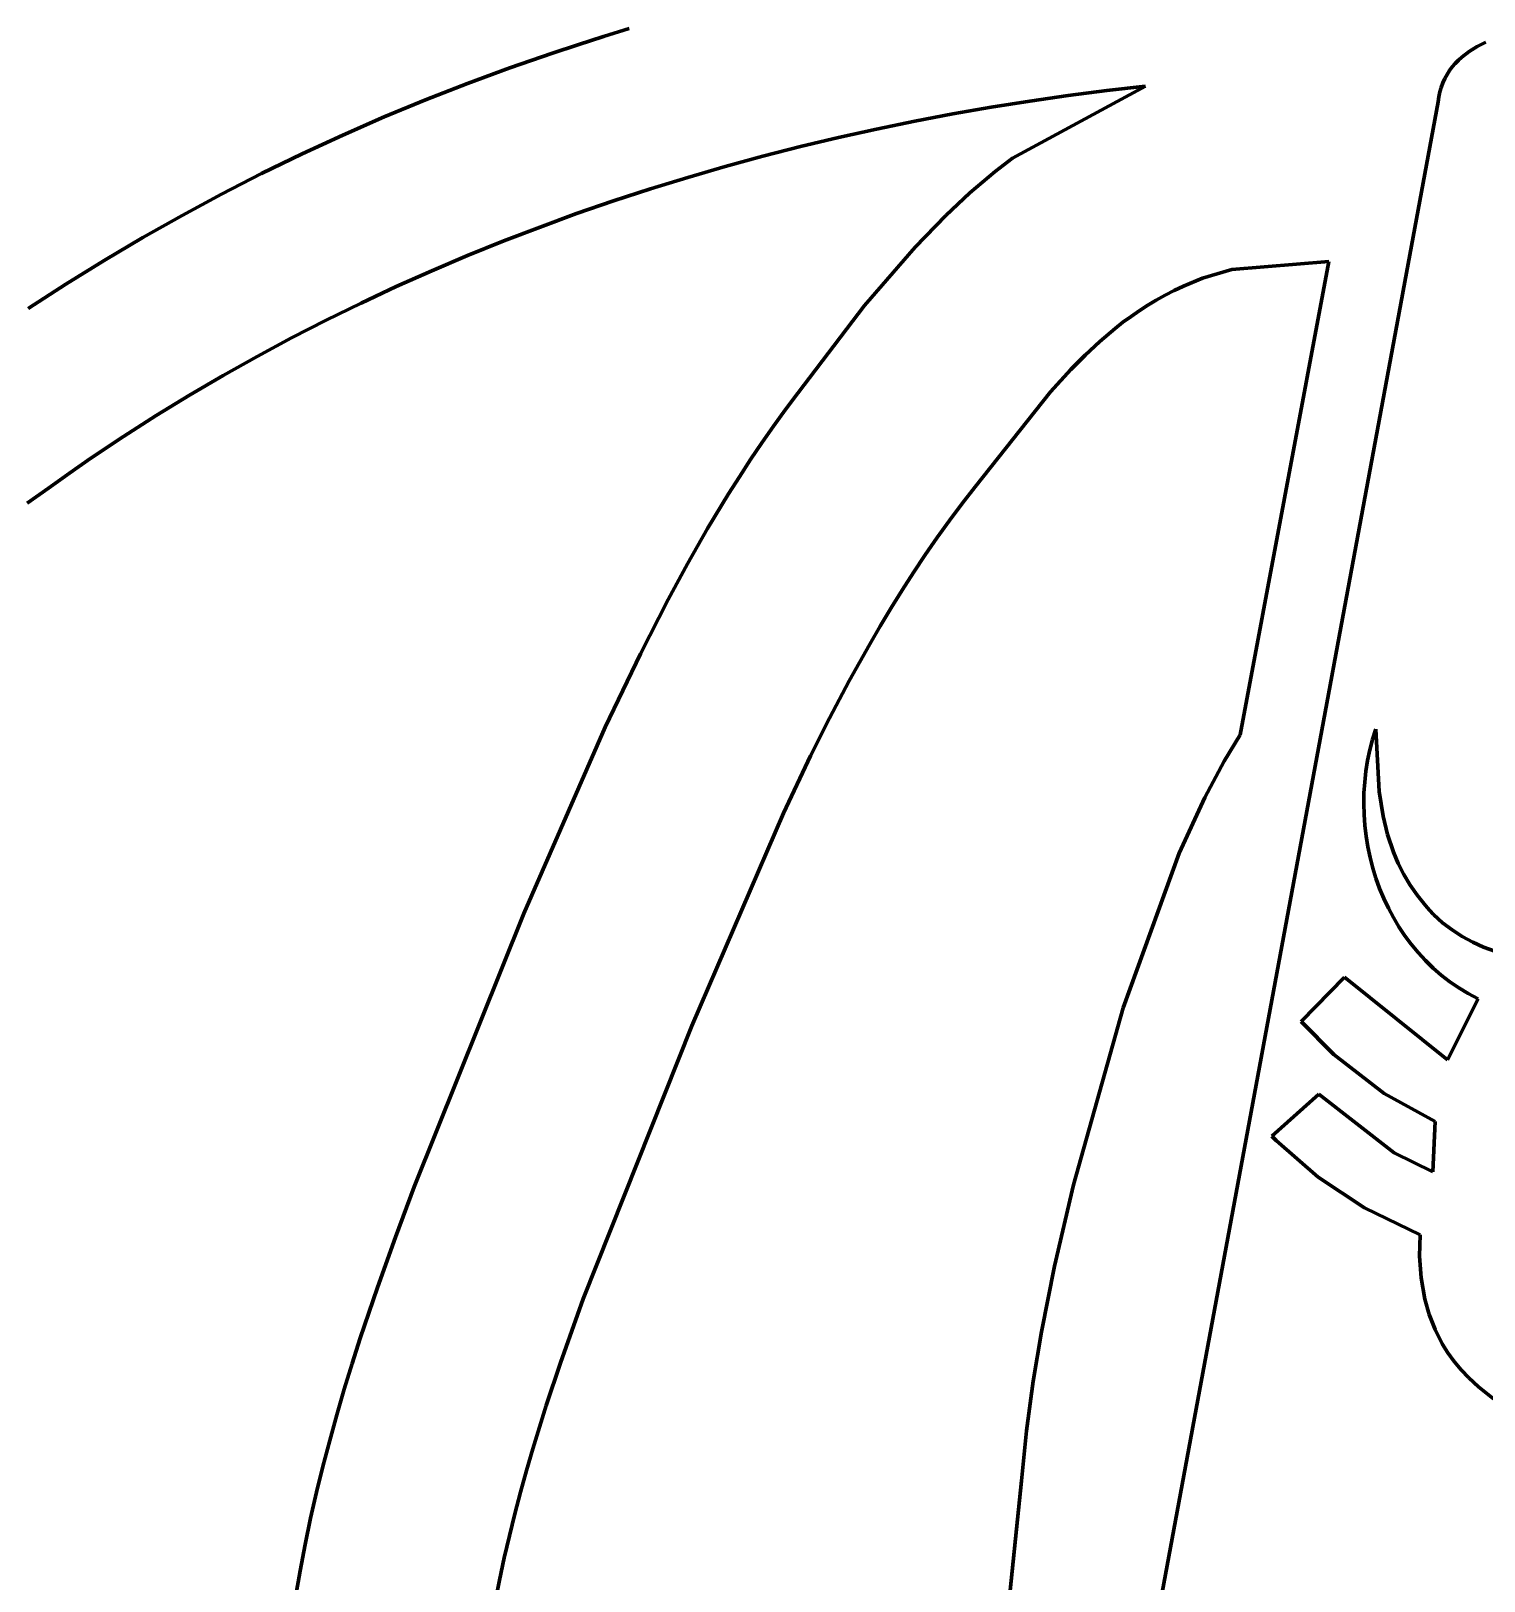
# Model space of a CAD drawing. Header units: millimetres. Extents: x 0 to 17.8, y 0 to 10.
# Drawn here: x 6.187 to 7.891, y 4.202 to 6.02 of the extents above; entities that cross this region are included whole.
import ezdxf

# ---------------------------------------------------------------- set-up
doc = ezdxf.new("R2010")
doc.units = ezdxf.units.MM
doc.layers.add('color#010101ff', color=7, linetype='CONTINUOUS', lineweight=100)
doc.layers.add('color#ffffffff', color=7, linetype='CONTINUOUS', lineweight=100)

msp = doc.modelspace()

# ---------------------------------------------------------------- linework, layer by layer
at = {"layer": 'color#010101ff'}
for p, q in [((6.858, 6.0136), (6.8881, 6.023)), ((6.7982, 5.994), (6.8281, 6.004)), ((6.8281, 6.004), (6.858, 6.0136)), ((7.8828, 6.0019), (7.8734, 5.9962)), ((7.8928, 6.0068), (7.8828, 6.0019)), ((6.7483, 5.9769), (6.7982, 5.994)), ((7.857, 5.982), (7.8536, 5.9779)), ((7.8608, 5.9859), (7.857, 5.982)), ((7.8647, 5.9895), (7.8608, 5.9859)), ((7.8734, 5.9962), (7.8647, 5.9895)), ((6.6987, 5.9587), (6.7483, 5.9769)), ((7.8449, 5.9643), (7.8426, 5.9593)), ((7.8475, 5.969), (7.8449, 5.9643)), ((7.8504, 5.9736), (7.8475, 5.969)), ((7.8536, 5.9779), (7.8504, 5.9736)), ((6.6495, 5.9395), (6.6987, 5.9587)), ((7.338, 5.8711), (7.4939, 5.9553)), ((7.4033, 5.9444), (7.3581, 5.9379)), ((7.4486, 5.9502), (7.4033, 5.9444)), ((7.4939, 5.9553), (7.4486, 5.9502)), ((7.8391, 5.9486), (7.838, 5.9429)), ((7.8407, 5.954), (7.8391, 5.9486)), ((7.8426, 5.9593), (7.8407, 5.954)), ((6.6008, 5.9193), (6.6495, 5.9395)), ((7.313, 5.9307), (7.268, 5.9228)), ((7.3581, 5.9379), (7.313, 5.9307)), ((7.8372, 5.937), (7.4368, 3.7765)), ((7.838, 5.9429), (7.8372, 5.937)), ((6.5525, 5.8981), (6.6008, 5.9193)), ((7.2231, 5.9143), (7.1783, 5.9051)), ((7.268, 5.9228), (7.2231, 5.9143)), ((6.5046, 5.876), (6.5525, 5.8981)), ((7.1337, 5.8951), (7.0892, 5.8845)), ((7.1783, 5.9051), (7.1337, 5.8951)), ((6.4572, 5.8528), (6.5046, 5.876)), ((7.0449, 5.8732), (7.0008, 5.8612)), ((7.0892, 5.8845), (7.0449, 5.8732)), ((7.0008, 5.8612), (6.957, 5.8484)), ((7.2879, 5.8301), (7.3175, 5.8552)), ((7.3175, 5.8552), (7.338, 5.8711)), ((6.4103, 5.8288), (6.4572, 5.8528)), ((6.9133, 5.8349), (6.8699, 5.8208)), ((6.957, 5.8484), (6.9133, 5.8349)), ((6.3639, 5.8037), (6.4103, 5.8288)), ((6.8699, 5.8208), (6.8267, 5.8059)), ((7.2595, 5.8037), (7.2879, 5.8301)), ((6.318, 5.7778), (6.3639, 5.8037)), ((6.8267, 5.8059), (6.7838, 5.7902)), ((7.2235, 5.7667), (7.2595, 5.8037)), ((6.7838, 5.7902), (6.7412, 5.7739)), ((6.2726, 5.751), (6.318, 5.7778)), ((6.7412, 5.7739), (6.6988, 5.7568)), ((7.1643, 5.6981), (7.2235, 5.7667)), ((6.2277, 5.7233), (6.2726, 5.751)), ((6.6988, 5.7568), (6.6568, 5.7389)), ((7.7089, 5.7498), (7.5952, 5.7402)), ((7.6049, 5.1947), (7.7089, 5.7498)), ((6.6568, 5.7389), (6.6151, 5.7204)), ((7.5606, 5.7302), (7.5384, 5.7208)), ((7.5952, 5.7402), (7.5606, 5.7302)), ((6.1834, 5.6947), (6.2277, 5.7233)), ((6.6151, 5.7204), (6.5738, 5.701)), ((7.5169, 5.7103), (7.5065, 5.7046)), ((7.5275, 5.7158), (7.5169, 5.7103)), ((7.5384, 5.7208), (7.5275, 5.7158)), ((6.5738, 5.701), (6.5328, 5.681)), ((7.0859, 5.5953), (7.1643, 5.6981)), ((7.4865, 5.6921), (7.4768, 5.6854)), ((7.4964, 5.6985), (7.4865, 5.6921)), ((7.5065, 5.7046), (7.4964, 5.6985)), ((6.5328, 5.681), (6.4922, 5.6601)), ((7.4674, 5.6785), (7.4581, 5.6712)), ((7.4768, 5.6854), (7.4674, 5.6785)), ((6.4922, 5.6601), (6.452, 5.6385)), ((7.4401, 5.6561), (7.4229, 5.64)), ((7.4581, 5.6712), (7.4401, 5.6561)), ((6.452, 5.6385), (6.4121, 5.6162)), ((7.4229, 5.64), (7.4062, 5.6232)), ((7.4062, 5.6232), (7.3823, 5.5969)), ((6.4121, 5.6162), (6.3727, 5.593)), ((6.3727, 5.593), (6.3337, 5.5691)), ((7.0716, 5.5761), (7.0859, 5.5953)), ((7.3823, 5.5969), (7.294, 5.4856)), ((6.3337, 5.5691), (6.2952, 5.5445)), ((7.0576, 5.5567), (7.0716, 5.5761)), ((6.2952, 5.5445), (6.2571, 5.519)), ((7.044, 5.5372), (7.0576, 5.5567)), ((7.0307, 5.5174), (7.044, 5.5372)), ((6.2571, 5.519), (6.232, 5.5017)), ((7.0176, 5.4974), (7.0307, 5.5174)), ((6.232, 5.5017), (6.2071, 5.4841)), ((7.0049, 5.4773), (7.0176, 5.4974)), ((6.2071, 5.4841), (6.1824, 5.4662)), ((6.9803, 5.4366), (7.0049, 5.4773)), ((7.294, 5.4856), (7.2788, 5.466)), ((7.2788, 5.466), (7.264, 5.4461)), ((6.9566, 5.3952), (6.9803, 5.4366)), ((7.264, 5.4461), (7.2496, 5.426)), ((7.2496, 5.426), (7.2356, 5.4057)), ((7.2356, 5.4057), (7.2219, 5.3852)), ((6.9339, 5.3533), (6.9566, 5.3952)), ((7.2219, 5.3852), (7.2085, 5.3644)), ((7.2085, 5.3644), (7.1955, 5.3435)), ((6.9014, 5.2897), (6.9339, 5.3533)), ((7.1955, 5.3435), (7.1828, 5.3223)), ((7.1828, 5.3223), (7.1704, 5.301)), ((6.8603, 5.2035), (6.9014, 5.2897)), ((7.1704, 5.301), (7.1463, 5.2579)), ((7.1463, 5.2579), (7.1233, 5.2143)), ((6.7648, 4.9851), (6.8603, 5.2035)), ((7.1233, 5.2143), (7.1011, 5.1701)), ((7.7602, 5.1893), (7.764, 5.2014)), ((7.764, 5.2014), (7.7677, 5.1282)), ((7.5862, 5.1637), (7.6049, 5.1947)), ((7.7569, 5.177), (7.7602, 5.1893)), ((7.1011, 5.1701), (7.0694, 5.103)), ((7.5634, 5.1213), (7.5862, 5.1637)), ((7.7523, 5.152), (7.7543, 5.1645)), ((7.7543, 5.1645), (7.7569, 5.177)), ((7.7509, 5.1393), (7.7523, 5.152)), ((7.7498, 5.1139), (7.75, 5.1266)), ((7.75, 5.1266), (7.7509, 5.1393)), ((7.7677, 5.1282), (7.7724, 5.0992)), ((7.5332, 5.0558), (7.5634, 5.1213)), ((7.7501, 5.1011), (7.7498, 5.1139)), ((7.0694, 5.103), (6.9617, 4.8534)), ((7.751, 5.0884), (7.7501, 5.1011)), ((7.7724, 5.0992), (7.7776, 5.0779)), ((7.7525, 5.0758), (7.751, 5.0884)), ((7.7545, 5.0633), (7.7525, 5.0758)), ((7.7776, 5.0779), (7.7846, 5.0572)), ((7.4677, 4.8746), (7.5332, 5.0558)), ((7.7572, 5.0508), (7.7545, 5.0633)), ((7.7846, 5.0572), (7.7902, 5.0438)), ((7.7603, 5.0385), (7.7572, 5.0508)), ((7.7641, 5.0264), (7.7603, 5.0385)), ((7.7902, 5.0438), (7.7968, 5.0308)), ((7.7684, 5.0145), (7.7641, 5.0264)), ((7.7968, 5.0308), (7.8043, 5.0182)), ((7.8043, 5.0182), (7.8129, 5.0061)), ((7.7732, 5.0029), (7.7684, 5.0145)), ((7.7786, 4.9914), (7.7732, 5.0029)), ((7.8129, 5.0061), (7.8176, 5.0003)), ((7.8176, 5.0003), (7.8221, 4.9945)), ((6.6363, 4.6645), (6.7648, 4.9851)), ((7.7845, 4.9803), (7.7786, 4.9914)), ((7.8221, 4.9945), (7.8268, 4.9891)), ((7.8268, 4.9891), (7.8317, 4.9839)), ((7.8317, 4.9839), (7.8369, 4.979)), ((7.7909, 4.9695), (7.7845, 4.9803)), ((7.7979, 4.959), (7.7909, 4.9695)), ((7.8369, 4.979), (7.8422, 4.9743)), ((7.8422, 4.9743), (7.8533, 4.9658)), ((7.8533, 4.9658), (7.8651, 4.9582)), ((7.8054, 4.949), (7.7979, 4.959)), ((7.8135, 4.9393), (7.8054, 4.949)), ((7.8651, 4.9582), (7.8775, 4.9516)), ((7.8775, 4.9516), (7.8903, 4.9457)), ((7.8903, 4.9457), (7.9103, 4.9385)), ((7.822, 4.93), (7.8135, 4.9393)), ((7.8311, 4.9212), (7.822, 4.93)), ((7.6763, 4.8583), (7.7272, 4.9103)), ((7.7272, 4.9103), (7.8479, 4.8136)), ((7.8406, 4.9129), (7.8311, 4.9212)), ((7.8507, 4.9051), (7.8406, 4.9129)), ((7.8613, 4.8979), (7.8507, 4.9051)), ((7.8724, 4.8912), (7.8613, 4.8979)), ((7.884, 4.8852), (7.8724, 4.8912)), ((7.4093, 4.667), (7.4677, 4.8746)), ((7.8479, 4.8136), (7.884, 4.8852)), ((6.9617, 4.8534), (6.8345, 4.5331)), ((7.7146, 4.8196), (7.6763, 4.8583)), ((7.7738, 4.774), (7.7146, 4.8196)), ((7.6419, 4.7241), (7.6969, 4.7732)), ((7.6969, 4.7732), (7.7855, 4.7045)), ((7.8335, 4.7413), (7.7738, 4.774)), ((7.8309, 4.6821), (7.8335, 4.7413)), ((7.647, 4.719), (7.6419, 4.7241)), ((7.6963, 4.676), (7.647, 4.719)), ((7.7855, 4.7045), (7.8309, 4.6821)), ((7.7507, 4.64), (7.6963, 4.676)), ((6.6142, 4.6057), (6.6363, 4.6645)), ((7.387, 4.5715), (7.4093, 4.667)), ((7.8161, 4.6084), (7.7507, 4.64)), ((6.593, 4.5466), (6.6142, 4.6057)), ((7.8153, 4.5831), (7.8161, 4.6084)), ((7.8171, 4.5579), (7.8153, 4.5831)), ((7.3718, 4.4946), (7.387, 4.5715)), ((6.5828, 4.5169), (6.593, 4.5466)), ((7.8215, 4.533), (7.8171, 4.5579)), ((6.8345, 4.5331), (6.8077, 4.4583)), ((7.8266, 4.5149), (7.8215, 4.533)), ((6.5729, 4.4872), (6.5828, 4.5169)), ((7.8334, 4.4973), (7.8266, 4.5149)), ((7.3622, 4.4367), (7.3718, 4.4946)), ((7.8418, 4.4805), (7.8334, 4.4973)), ((6.5634, 4.4573), (6.5729, 4.4872)), ((7.8484, 4.4698), (7.8418, 4.4805)), ((6.5542, 4.4274), (6.5634, 4.4573)), ((6.8077, 4.4583), (6.7909, 4.408)), ((7.8558, 4.4596), (7.8484, 4.4698)), ((7.864, 4.4499), (7.8558, 4.4596)), ((7.3543, 4.3784), (7.3622, 4.4367)), ((7.8729, 4.4407), (7.864, 4.4499)), ((7.8842, 4.4302), (7.8729, 4.4407)), ((6.5454, 4.3973), (6.5542, 4.4274)), ((7.9021, 4.4159), (7.8842, 4.4302)), ((6.7909, 4.408), (6.7753, 4.3575)), ((6.5371, 4.3671), (6.5454, 4.3973)), ((6.5291, 4.3368), (6.5371, 4.3671)), ((7.3483, 4.3199), (7.3543, 4.3784)), ((6.7753, 4.3575), (6.7679, 4.3321)), ((6.5217, 4.3064), (6.5291, 4.3368)), ((6.7679, 4.3321), (6.7608, 4.3066)), ((7.3211, 4.0532), (7.3483, 4.3199)), ((6.5147, 4.2759), (6.5217, 4.3064)), ((6.7608, 4.3066), (6.7541, 4.281)), ((6.5083, 4.2452), (6.5147, 4.2759)), ((6.7541, 4.281), (6.7478, 4.2553)), ((6.7478, 4.2553), (6.7418, 4.2294)), ((6.5024, 4.2143), (6.5083, 4.2452)), ((6.7418, 4.2294), (6.7363, 4.2035)), ((6.497, 4.1834), (6.5024, 4.2143)), ((6.7363, 4.2035), (6.7312, 4.1775))]:
    msp.add_line(p, q, dxfattribs=at)
at = {"layer": 'color#ffffffff'}
for p, q in [((6.8881, 6.023), (6.858, 6.0136)), ((6.8281, 6.004), (6.7982, 5.994)), ((6.858, 6.0136), (6.8281, 6.004)), ((7.8734, 5.9962), (7.8828, 6.0019)), ((7.8828, 6.0019), (7.8928, 6.0068)), ((6.7982, 5.994), (6.7483, 5.9769)), ((7.8536, 5.9779), (7.857, 5.982)), ((7.857, 5.982), (7.8608, 5.9859)), ((7.8608, 5.9859), (7.8647, 5.9895)), ((7.8647, 5.9895), (7.8734, 5.9962)), ((6.7483, 5.9769), (6.6987, 5.9587)), ((7.8426, 5.9593), (7.8449, 5.9643)), ((7.8449, 5.9643), (7.8475, 5.969)), ((7.8475, 5.969), (7.8504, 5.9736)), ((7.8504, 5.9736), (7.8536, 5.9779)), ((6.6987, 5.9587), (6.6495, 5.9395)), ((7.4939, 5.9553), (7.338, 5.8711)), ((7.3581, 5.9379), (7.4033, 5.9444)), ((7.4033, 5.9444), (7.4486, 5.9502)), ((7.4486, 5.9502), (7.4939, 5.9553)), ((7.838, 5.9429), (7.8391, 5.9486)), ((7.8391, 5.9486), (7.8407, 5.954)), ((7.8407, 5.954), (7.8426, 5.9593)), ((6.6495, 5.9395), (6.6008, 5.9193)), ((7.268, 5.9228), (7.313, 5.9307)), ((7.313, 5.9307), (7.3581, 5.9379)), ((7.4368, 3.7765), (7.8372, 5.937)), ((7.8372, 5.937), (7.838, 5.9429)), ((6.6008, 5.9193), (6.5525, 5.8981)), ((7.1783, 5.9051), (7.2231, 5.9143)), ((7.2231, 5.9143), (7.268, 5.9228)), ((6.5525, 5.8981), (6.5046, 5.876)), ((7.0892, 5.8845), (7.1337, 5.8951)), ((7.1337, 5.8951), (7.1783, 5.9051)), ((6.5046, 5.876), (6.4572, 5.8528)), ((7.0008, 5.8612), (7.0449, 5.8732)), ((7.0449, 5.8732), (7.0892, 5.8845)), ((6.957, 5.8484), (7.0008, 5.8612)), ((7.3175, 5.8552), (7.2879, 5.8301)), ((7.338, 5.8711), (7.3175, 5.8552)), ((6.4572, 5.8528), (6.4103, 5.8288)), ((6.8699, 5.8208), (6.9133, 5.8349)), ((6.9133, 5.8349), (6.957, 5.8484)), ((6.4103, 5.8288), (6.3639, 5.8037)), ((6.8267, 5.8059), (6.8699, 5.8208)), ((7.2879, 5.8301), (7.2595, 5.8037)), ((6.3639, 5.8037), (6.318, 5.7778)), ((6.7838, 5.7902), (6.8267, 5.8059)), ((7.2595, 5.8037), (7.2235, 5.7667)), ((6.7412, 5.7739), (6.7838, 5.7902)), ((6.318, 5.7778), (6.2726, 5.751)), ((6.6988, 5.7568), (6.7412, 5.7739)), ((7.2235, 5.7667), (7.1643, 5.6981)), ((6.2726, 5.751), (6.2277, 5.7233)), ((6.6568, 5.7389), (6.6988, 5.7568)), ((7.5952, 5.7402), (7.7089, 5.7498)), ((7.7089, 5.7498), (7.6049, 5.1947)), ((6.6151, 5.7204), (6.6568, 5.7389)), ((7.5384, 5.7208), (7.5606, 5.7302)), ((7.5606, 5.7302), (7.5952, 5.7402)), ((6.2277, 5.7233), (6.1834, 5.6947)), ((6.5738, 5.701), (6.6151, 5.7204)), ((7.5065, 5.7046), (7.5169, 5.7103)), ((7.5169, 5.7103), (7.5275, 5.7158)), ((7.5275, 5.7158), (7.5384, 5.7208)), ((6.5328, 5.681), (6.5738, 5.701)), ((7.1643, 5.6981), (7.0859, 5.5953)), ((7.4768, 5.6854), (7.4865, 5.6921)), ((7.4865, 5.6921), (7.4964, 5.6985)), ((7.4964, 5.6985), (7.5065, 5.7046)), ((6.4922, 5.6601), (6.5328, 5.681)), ((7.4581, 5.6712), (7.4674, 5.6785)), ((7.4674, 5.6785), (7.4768, 5.6854)), ((6.452, 5.6385), (6.4922, 5.6601)), ((7.4229, 5.64), (7.4401, 5.6561)), ((7.4401, 5.6561), (7.4581, 5.6712)), ((6.4121, 5.6162), (6.452, 5.6385)), ((7.4062, 5.6232), (7.4229, 5.64)), ((7.3823, 5.5969), (7.4062, 5.6232)), ((6.3727, 5.593), (6.4121, 5.6162)), ((6.3337, 5.5691), (6.3727, 5.593)), ((7.0859, 5.5953), (7.0716, 5.5761)), ((7.294, 5.4856), (7.3823, 5.5969)), ((6.2952, 5.5445), (6.3337, 5.5691)), ((7.0716, 5.5761), (7.0576, 5.5567)), ((6.2571, 5.519), (6.2952, 5.5445)), ((7.0576, 5.5567), (7.044, 5.5372)), ((7.044, 5.5372), (7.0307, 5.5174)), ((6.232, 5.5017), (6.2571, 5.519)), ((7.0307, 5.5174), (7.0176, 5.4974)), ((6.2071, 5.4841), (6.232, 5.5017)), ((7.0176, 5.4974), (7.0049, 5.4773)), ((6.1824, 5.4662), (6.2071, 5.4841)), ((7.0049, 5.4773), (6.9803, 5.4366)), ((7.2788, 5.466), (7.294, 5.4856)), ((7.264, 5.4461), (7.2788, 5.466)), ((6.9803, 5.4366), (6.9566, 5.3952)), ((7.2496, 5.426), (7.264, 5.4461)), ((7.2356, 5.4057), (7.2496, 5.426)), ((7.2219, 5.3852), (7.2356, 5.4057)), ((6.9566, 5.3952), (6.9339, 5.3533)), ((7.2085, 5.3644), (7.2219, 5.3852)), ((7.1955, 5.3435), (7.2085, 5.3644)), ((6.9339, 5.3533), (6.9014, 5.2897)), ((7.1828, 5.3223), (7.1955, 5.3435)), ((7.1704, 5.301), (7.1828, 5.3223)), ((6.9014, 5.2897), (6.8603, 5.2035)), ((7.1463, 5.2579), (7.1704, 5.301)), ((7.1233, 5.2143), (7.1463, 5.2579)), ((6.8603, 5.2035), (6.7648, 4.9851)), ((7.1011, 5.1701), (7.1233, 5.2143)), ((7.764, 5.2014), (7.7602, 5.1893)), ((7.7677, 5.1282), (7.764, 5.2014)), ((7.6049, 5.1947), (7.5862, 5.1637)), ((7.7602, 5.1893), (7.7569, 5.177)), ((7.0694, 5.103), (7.1011, 5.1701)), ((7.5862, 5.1637), (7.5634, 5.1213)), ((7.7543, 5.1645), (7.7523, 5.152)), ((7.7569, 5.177), (7.7543, 5.1645)), ((7.7523, 5.152), (7.7509, 5.1393)), ((7.75, 5.1266), (7.7498, 5.1139)), ((7.7509, 5.1393), (7.75, 5.1266)), ((7.7724, 5.0992), (7.7677, 5.1282)), ((7.5634, 5.1213), (7.5332, 5.0558)), ((7.7498, 5.1139), (7.7501, 5.1011)), ((6.9617, 4.8534), (7.0694, 5.103)), ((7.7501, 5.1011), (7.751, 5.0884)), ((7.7776, 5.0779), (7.7724, 5.0992)), ((7.751, 5.0884), (7.7525, 5.0758)), ((7.7525, 5.0758), (7.7545, 5.0633)), ((7.7846, 5.0572), (7.7776, 5.0779)), ((7.5332, 5.0558), (7.4677, 4.8746)), ((7.7545, 5.0633), (7.7572, 5.0508)), ((7.7902, 5.0438), (7.7846, 5.0572)), ((7.7572, 5.0508), (7.7603, 5.0385)), ((7.7603, 5.0385), (7.7641, 5.0264)), ((7.7968, 5.0308), (7.7902, 5.0438)), ((7.7641, 5.0264), (7.7684, 5.0145)), ((7.8043, 5.0182), (7.7968, 5.0308)), ((7.8129, 5.0061), (7.8043, 5.0182)), ((7.7684, 5.0145), (7.7732, 5.0029)), ((7.7732, 5.0029), (7.7786, 4.9914)), ((7.8176, 5.0003), (7.8129, 5.0061)), ((7.8221, 4.9945), (7.8176, 5.0003)), ((6.7648, 4.9851), (6.6363, 4.6645)), ((7.7786, 4.9914), (7.7845, 4.9803)), ((7.8268, 4.9891), (7.8221, 4.9945)), ((7.8317, 4.9839), (7.8268, 4.9891)), ((7.8369, 4.979), (7.8317, 4.9839)), ((7.7845, 4.9803), (7.7909, 4.9695)), ((7.7909, 4.9695), (7.7979, 4.959)), ((7.8422, 4.9743), (7.8369, 4.979)), ((7.8533, 4.9658), (7.8422, 4.9743)), ((7.8651, 4.9582), (7.8533, 4.9658)), ((7.7979, 4.959), (7.8054, 4.949)), ((7.8054, 4.949), (7.8135, 4.9393)), ((7.8775, 4.9516), (7.8651, 4.9582)), ((7.8903, 4.9457), (7.8775, 4.9516)), ((7.9103, 4.9385), (7.8903, 4.9457)), ((7.8135, 4.9393), (7.822, 4.93)), ((7.822, 4.93), (7.8311, 4.9212)), ((7.7272, 4.9103), (7.6763, 4.8583)), ((7.8479, 4.8136), (7.7272, 4.9103)), ((7.8311, 4.9212), (7.8406, 4.9129)), ((7.8406, 4.9129), (7.8507, 4.9051)), ((7.8507, 4.9051), (7.8613, 4.8979)), ((7.8613, 4.8979), (7.8724, 4.8912)), ((7.8724, 4.8912), (7.884, 4.8852)), ((7.4677, 4.8746), (7.4093, 4.667)), ((7.884, 4.8852), (7.8479, 4.8136)), ((6.8345, 4.5331), (6.9617, 4.8534)), ((7.6763, 4.8583), (7.7146, 4.8196)), ((7.7146, 4.8196), (7.7738, 4.774)), ((7.6969, 4.7732), (7.6419, 4.7241)), ((7.7855, 4.7045), (7.6969, 4.7732)), ((7.7738, 4.774), (7.8335, 4.7413)), ((7.8335, 4.7413), (7.8309, 4.6821)), ((7.6419, 4.7241), (7.647, 4.719)), ((7.647, 4.719), (7.6963, 4.676)), ((7.8309, 4.6821), (7.7855, 4.7045)), ((7.6963, 4.676), (7.7507, 4.64)), ((6.6363, 4.6645), (6.6142, 4.6057)), ((7.4093, 4.667), (7.387, 4.5715)), ((7.7507, 4.64), (7.8161, 4.6084)), ((6.6142, 4.6057), (6.593, 4.5466)), ((7.8161, 4.6084), (7.8153, 4.5831)), ((7.8153, 4.5831), (7.8171, 4.5579)), ((7.387, 4.5715), (7.3718, 4.4946)), ((6.593, 4.5466), (6.5828, 4.5169)), ((7.8171, 4.5579), (7.8215, 4.533)), ((6.8077, 4.4583), (6.8345, 4.5331)), ((7.8215, 4.533), (7.8266, 4.5149)), ((6.5828, 4.5169), (6.5729, 4.4872)), ((7.8266, 4.5149), (7.8334, 4.4973)), ((7.3718, 4.4946), (7.3622, 4.4367)), ((7.8334, 4.4973), (7.8418, 4.4805)), ((6.5729, 4.4872), (6.5634, 4.4573)), ((7.8418, 4.4805), (7.8484, 4.4698)), ((6.5634, 4.4573), (6.5542, 4.4274)), ((6.7909, 4.408), (6.8077, 4.4583)), ((7.8484, 4.4698), (7.8558, 4.4596)), ((7.8558, 4.4596), (7.864, 4.4499)), ((7.3622, 4.4367), (7.3543, 4.3784)), ((7.864, 4.4499), (7.8729, 4.4407)), ((7.8729, 4.4407), (7.8842, 4.4302)), ((6.5542, 4.4274), (6.5454, 4.3973)), ((7.8842, 4.4302), (7.9021, 4.4159)), ((6.7753, 4.3575), (6.7909, 4.408)), ((6.5454, 4.3973), (6.5371, 4.3671)), ((6.5371, 4.3671), (6.5291, 4.3368)), ((7.3543, 4.3784), (7.3483, 4.3199)), ((6.7679, 4.3321), (6.7753, 4.3575)), ((6.5291, 4.3368), (6.5217, 4.3064)), ((6.7608, 4.3066), (6.7679, 4.3321)), ((7.3483, 4.3199), (7.3211, 4.0532)), ((6.5217, 4.3064), (6.5147, 4.2759)), ((6.7541, 4.281), (6.7608, 4.3066)), ((6.5147, 4.2759), (6.5083, 4.2452)), ((6.7478, 4.2553), (6.7541, 4.281)), ((6.7418, 4.2294), (6.7478, 4.2553)), ((6.5083, 4.2452), (6.5024, 4.2143)), ((6.7363, 4.2035), (6.7418, 4.2294)), ((6.5024, 4.2143), (6.497, 4.1834)), ((6.7312, 4.1775), (6.7363, 4.2035))]:
    msp.add_line(p, q, dxfattribs=at)

doc.saveas('drawing.dxf')
